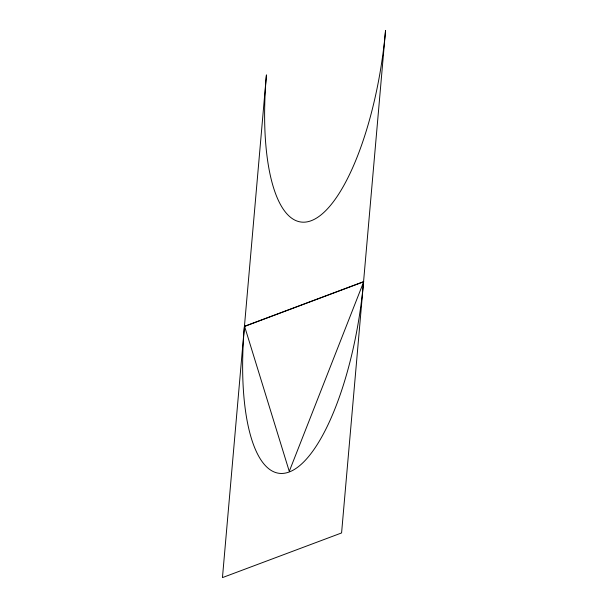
<?xml version="1.0" encoding="UTF-8"?>
<svg xmlns="http://www.w3.org/2000/svg" width="608" height="608" viewBox="0 0 608 608"><rect width="100%" height="100%" fill="white"/><g stroke="black" fill="none" stroke-linecap="round" stroke-linejoin="round"><path stroke-width="0.91" d="M266.418 75.058L222.452 577.6L341.582 532.942L385.548 30.4A171.091 56.552 -81.5 0 1 311.288 220.681A171.091 56.552 -81.5 0 1 266.418 75.058M363.713 281.762L289.271 471.36L244.606 326.405L363.713 281.762M363.561 281.671L244.439 326.329A171.091 56.552 -81.5 0 0 289.309 471.952A171.091 56.552 -81.5 0 0 363.561 281.671"/></g></svg>
